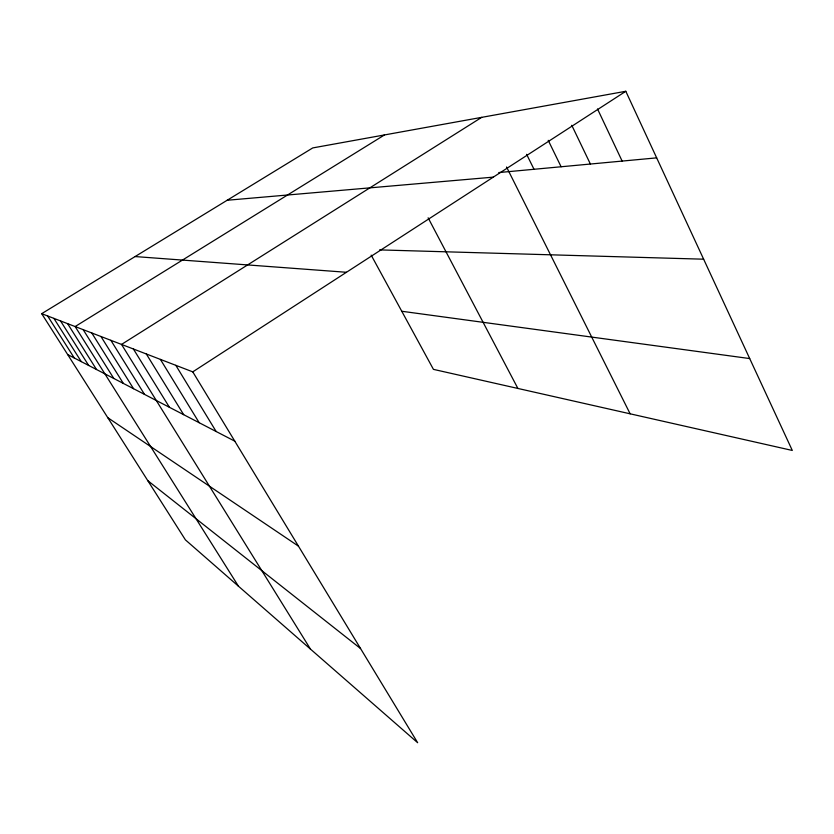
<?xml version="1.0" encoding="UTF-8"?>
<svg xmlns="http://www.w3.org/2000/svg" width="834" height="834" viewBox="0 0 834 834"><rect width="100%" height="100%" fill="white"/><g stroke="black" fill="none" stroke-linecap="round" stroke-linejoin="round"><path stroke-width="1.25" d="M625.802 91.281L312.75 147.92L41.7 313.678L192.769 371.86L625.802 91.281L792.3 450.454L433.44 369.368L371.172 255.121M481.687 117.354L121.524 344.421L310.467 649.102M384.516 134.931L75.133 326.553L238.451 586.198M498.763 172.565L656.671 157.866M227.182 200.254L493.29 177.142M379.553 249.898L703.646 259.197M135.108 256.559L346.454 272.28M401.769 311.259L749.703 358.568M67.679 354.575L234.802 441.176M107.784 417.698L298.457 546.155M147.795 480.665L360.538 648.539M47.621 315.961L74.278 357.994M41.7 313.678L185.409 539.869L417.657 742.719L192.769 371.86M53.887 318.369L81.263 361.612M67.606 323.655L96.525 369.514M60.538 320.934L88.665 365.448M83.171 329.649L113.81 378.48M91.761 332.954L123.338 383.411M100.966 336.509L133.544 388.707M110.859 340.314L144.501 394.378M133.398 348.998L169.427 407.294M146.315 353.97L183.678 414.675M160.399 359.391L199.201 422.723M175.818 365.334L216.162 431.522M428.123 217.81L517.904 388.456M506.551 166.998L630.15 413.82M526.619 154.332L534.01 169.281M548.219 140.331L561.105 166.758M571.78 125.298L590.389 164.037M597.519 108.962L622.133 161.077"/></g></svg>
